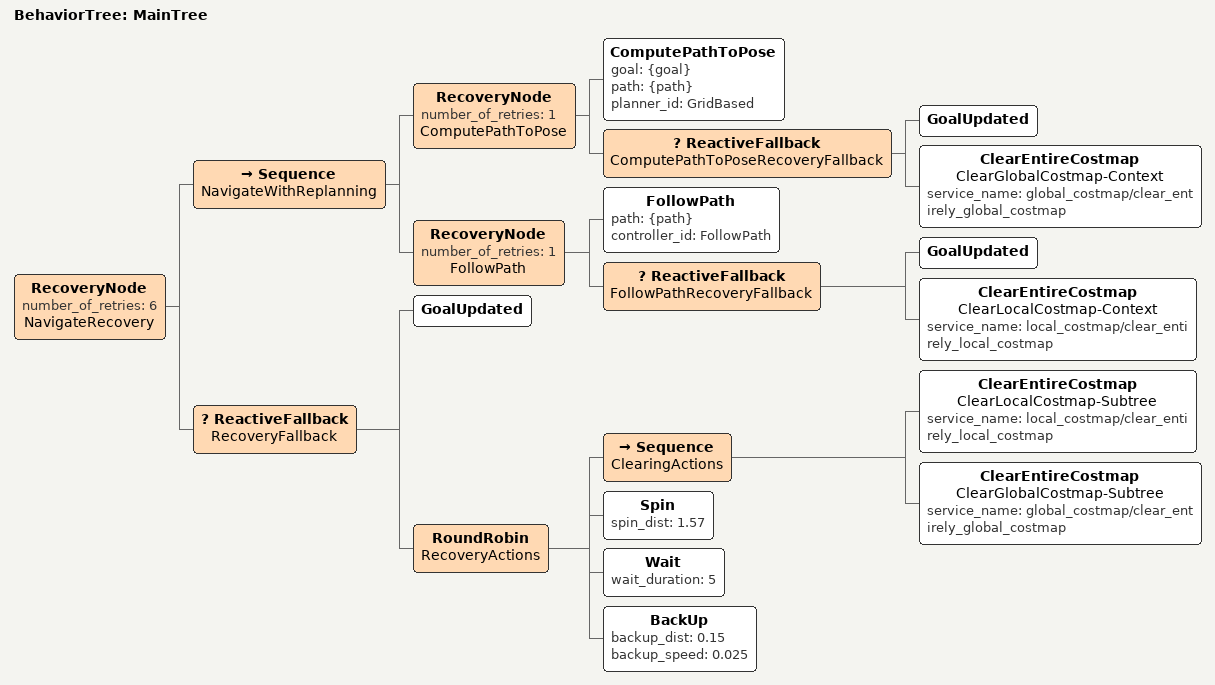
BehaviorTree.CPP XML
<root main_tree_to_execute="MainTree">
  <BehaviorTree ID="MainTree">
    <RecoveryNode number_of_retries="6" name="NavigateRecovery">
      <Sequence name="NavigateWithReplanning">
        <RecoveryNode number_of_retries="1" name="ComputePathToPose">
          <ComputePathToPose goal="{goal}" path="{path}" planner_id="GridBased"/>
          <ReactiveFallback name="ComputePathToPoseRecoveryFallback">
            <GoalUpdated/>
            <ClearEntireCostmap name="ClearGlobalCostmap-Context" service_name="global_costmap/clear_entirely_global_costmap"/>
          </ReactiveFallback>
        </RecoveryNode>
        <RecoveryNode number_of_retries="1" name="FollowPath">
          <FollowPath path="{path}" controller_id="FollowPath"/>
          <ReactiveFallback name="FollowPathRecoveryFallback">
            <GoalUpdated/>
            <ClearEntireCostmap name="ClearLocalCostmap-Context" service_name="local_costmap/clear_entirely_local_costmap"/>
          </ReactiveFallback>
        </RecoveryNode>
      </Sequence>
      <ReactiveFallback name="RecoveryFallback">
        <GoalUpdated/>
        <RoundRobin name="RecoveryActions">
          <Sequence name="ClearingActions">
            <ClearEntireCostmap name="ClearLocalCostmap-Subtree" service_name="local_costmap/clear_entirely_local_costmap"/>
            <ClearEntireCostmap name="ClearGlobalCostmap-Subtree" service_name="global_costmap/clear_entirely_global_costmap"/>
          </Sequence>
          <Spin spin_dist="1.57"/>
          <Wait wait_duration="5"/>
          <BackUp backup_dist="0.15" backup_speed="0.025"/>
        </RoundRobin>
      </ReactiveFallback>
    </RecoveryNode>
  </BehaviorTree>
</root>
